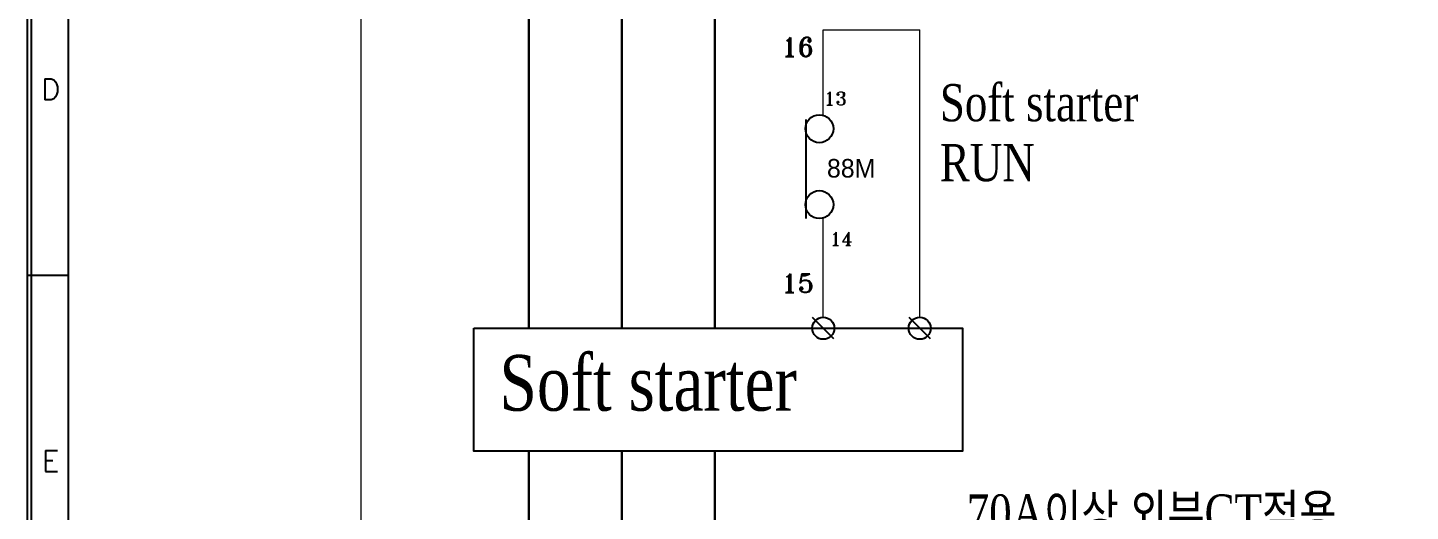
# Model space of a CAD drawing. Header units: millimetres. Extents: x 107 to 2900, y 85 to 3996.
# Drawn here: x 115.3 to 356.4, y 992.4 to 1076.7 of the extents above; entities that cross this region are included whole.
import ezdxf
from ezdxf.enums import TextEntityAlignment as Align

# ---------------------------------------------------------------- set-up
doc = ezdxf.new("R2010")
doc.units = ezdxf.units.MM
for name, color, linetype in [('20', 2, 'Continuous'), ('30', 3, 'Continuous'), ('70', 7, 'Continuous')]:
    doc.layers.add(name, color=color, linetype=linetype)
doc.styles.add('SIMPLEX', font='SIMPLEX')
doc.styles.add('SS', font='batang.ttc', dxfattribs={"width": 0.8})
doc.styles.get("Standard").update_dxf_attribs({"font": 'BareunDotumPro1.ttf'})
doc.styles.add('STYLE2', font='romant.shx')

msp = doc.modelspace()

# ---------------------------------------------------------------- linework, layer by layer
at = {"color": 0, "lineweight": 30}
for p, q in [((218.933, 1105.301), (218.933, 1024.353)), ((202.733, 1089.101), (202.733, 1024.353)), ((235.133, 1089.101), (235.133, 1024.353)), ((202.733, 1002.899), (202.733, 967.492)), ((218.933, 1002.899), (218.933, 967.492)), ((235.133, 1002.899), (235.133, 967.492))]:
    msp.add_line(p, q, dxfattribs=at)
at = {"color": 0, "lineweight": 15}
msp.add_line((254.017, 1076.35), (270.852, 1076.35), dxfattribs=at)
at = {"color": 0}
for p, q in [((250.972, 1060.745), (250.972, 1043.473)), ((255.871, 1022.476), (252.164, 1026.229)), ((272.707, 1022.476), (269, 1026.229))]:
    msp.add_line(p, q, dxfattribs=at)
msp.add_lwpolyline([(193.136, 1024.353), (278.288, 1024.353), (278.288, 1002.899), (193.136, 1002.899)], close=True)
for centre, radius in [((253.355, 1059.125), 2.43), ((253.355, 1045.903), 2.43), ((254.017, 1024.353), 1.924), ((270.853, 1024.353), 1.924)]:
    msp.add_circle(centre, radius, dxfattribs=at)
at = {"layer": '20', "color": 7}
msp.add_line((122.478, 770.083), (122.478, 1285.675), dxfattribs=at)
at = {"layer": '30', "color": 7}
msp.add_line((115.35, 1033.603), (122.478, 1033.603), dxfattribs=at)
at = {"layer": '70', "color": 1, "lineweight": 15}
msp.add_line((173.457, 889.796), (173.454, 1143.054), dxfattribs=at)
at = {"layer": '70', "lineweight": 15}
for p, q in [((254.017, 1061.463), (254.017, 1076.35)), ((270.853, 1026.277), (270.852, 1076.35)), ((254.017, 1026.277), (254.017, 1043.564))]:
    msp.add_line(p, q, dxfattribs=at)
at = {"layer": '70', "color": 7}
for points in [[(936.15, 709.603), (115.35, 709.603), (115.35, 1292.803), (936.15, 1292.803)], [(935.502, 710.251), (115.998, 710.251), (115.998, 1292.155), (935.502, 1292.155)]]:
    msp.add_lwpolyline(points, close=True, dxfattribs=at)

# ---------------------------------------------------------------- texts
at = {"color": 0, "style": 'STYLE2'}
for s, height, p in [('16', 3.2947, (246.754, 1071.735)), ('13', 2.3063, (254.152, 1063.263)), ('14', 2.3063, (255.213, 1038.77)), ('15', 3.2947, (246.754, 1030.556))]:
    msp.add_text(s, height=height, dxfattribs=at).set_placement(p)
at = {"color": 0, "style": 'SS', "width": 0.8}
for s, p in [('Soft starter', (274.355, 1060.434)), ('RUN', (274.355, 1049.979))]:
    msp.add_text(s, height=6.48, dxfattribs=at).set_placement(p)
at = {"color": 0, "linetype": 'Continuous'}
msp.add_text('88M', height=3.24, dxfattribs=at).set_placement((258.89, 1052.237), align=Align.MIDDLE)
at = {"color": 1, "style": 'SS', "width": 0.8}
for s, height, p in [('Soft starter', 9.72, (197.584, 1009.974)), ('70A이상 외부CT적용', 6.48, (279.031, 988.895))]:
    msp.add_text(s, height=height, dxfattribs=at).set_placement(p)
at = {"layer": '30', "color": 7, "style": 'SIMPLEX'}
for s, p in [('D', (119.346, 1066.003)), ('E', (119.346, 1001.203))]:
    msp.add_text(s, height=3.672, dxfattribs=at).set_placement(p, align=Align.MIDDLE)

doc.saveas('drawing.dxf')
